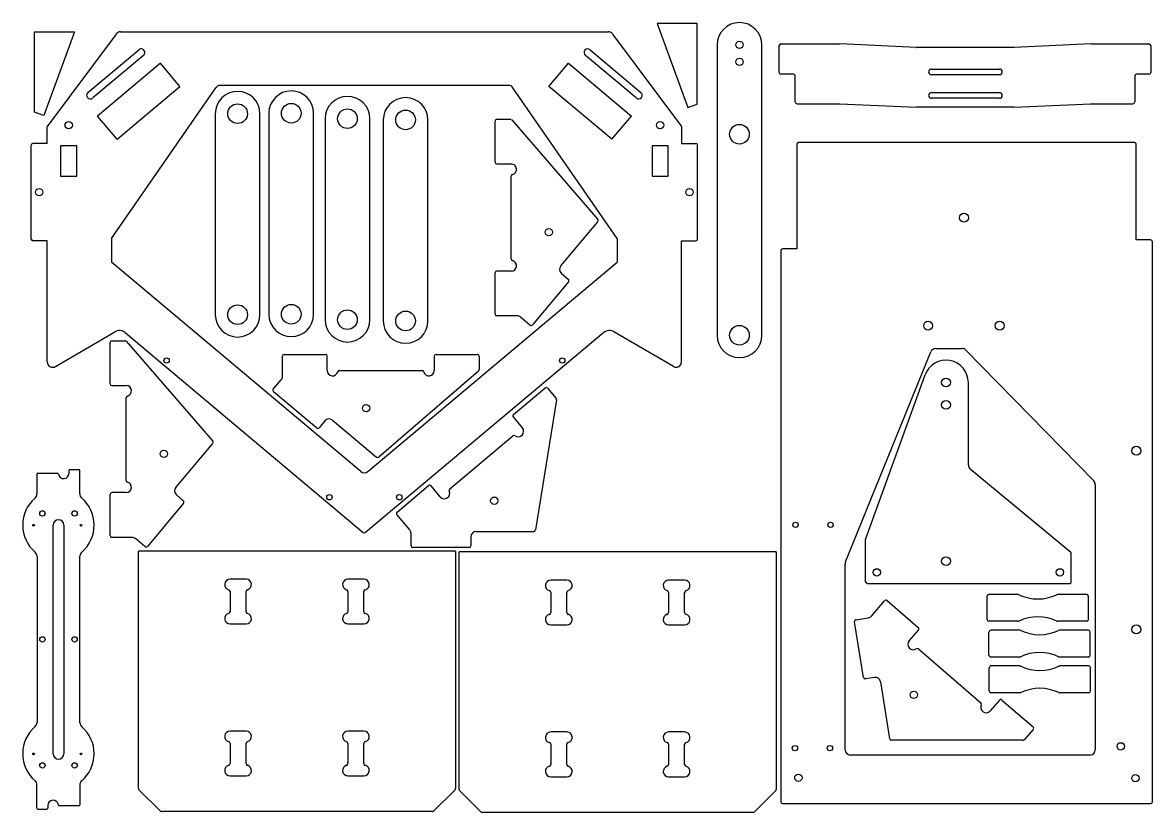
# Model space of a CAD drawing. Header units: millimetres. Extents: x 682 to 3260, y -1178 to 616.
# Drawn here: x 1996 to 3260, y -1178 to -294 of the extents above; entities that cross this region are included whole.
import ezdxf

# ---------------------------------------------------------------- set-up
doc = ezdxf.new("R2010")
doc.units = ezdxf.units.MM

# ---------------------------------------------------------------- blocks, each defined once
blk = doc.blocks.new('wagenwinkel_links_202__5', base_point=(2414.2, -881.8))
at = {"color": 250, "linetype": 'Continuous'}
for p, q in [((2545.1, -732.8), (2580.4, -703.2)), ((2583.2, -703.4), (2592.9, -714.9)), ((2593.4, -716.5), (2569.9, -862.1)), ((2544.9, -735.6), (2555.1, -747.9)), ((2473.8, -816.1), (2544.6, -756.7)), ((2414.9, -842.1), (2450.2, -812.4)), ((2463.3, -824.9), (2453, -812.7)), ((2429.1, -862.1), (2414.6, -844.9)), ((2430.5, -879.8), (2430.5, -866)), ((2497.5, -869.8), (2497.5, -879.8)), ((2503.5, -863.8), (2567.9, -863.8)), ((2495.5, -881.8), (2432.5, -881.8))]:
    blk.add_line(p, q, dxfattribs=at)
blk.add_circle((2523.7, -829.3), 4.1, dxfattribs=at)
for centre, radius, start, end in [((2581.7, -704.7), 2, 40, 130), ((2591.4, -716.2), 2, 350.8569, 40), ((2546.4, -734.3), 2, 130, 220), ((2545.9, -758.2), 2, 54.4775, 130), ((2550.6, -751.7), 6, 234.4775, 40), ((2451.5, -814), 2, 40, 130), ((2467.9, -821.1), 6, 220, 25.5225), ((2475.1, -817.6), 2, 130, 205.5225), ((2416.2, -843.6), 2, 130, 220), ((2424.5, -866), 6, 0, 40), ((2503.5, -869.8), 6, 90, 180), ((2567.9, -861.8), 2, 270, 350.8569), ((2432.5, -879.8), 2, 180, 270), ((2495.5, -879.8), 2, 270, 0)]:
    blk.add_arc(centre, radius, start, end, dxfattribs=at)
blk = doc.blocks.new('Wagenwinkel_links_vorne__6', base_point=(2414.2, -881.8))
blk.add_blockref('wagenwinkel_links_202__5', (2414.2, -881.8))
blk = doc.blocks.new('Wagen_1__7', base_point=(2414.2, -881.8))
blk.add_blockref('Wagenwinkel_links_vorne__6', (2414.2, -881.8))
blk = doc.blocks.new('Archivar_1_1__8', base_point=(2414.2, -881.8))
blk.add_blockref('Wagen_1__7', (2414.2, -881.8))
blk = doc.blocks.new('Vordans83', base_point=(2385, -322))
blk.add_blockref('Archivar_1_1__8', (2414.2, -881.8))
blk = doc.blocks.new('füße__9', base_point=(2706.2, -389.3))
at = {"color": 250, "linetype": 'Continuous'}
for p, q in [((2750.8, -295.3), (2706.2, -295.3)), ((2706.2, -295.3), (2740.4, -389.3)), ((2750.8, -385.5), (2750.8, -295.3)), ((2740.4, -389.3), (2750.8, -385.5))]:
    blk.add_line(p, q, dxfattribs=at)
blk = doc.blocks.new('Befestigung__10', base_point=(2706.2, -389.3))
blk.add_blockref('füße__9', (2706.2, -389.3))
blk = doc.blocks.new('Bildschirm_1_1__mitte___11', base_point=(2706.2, -389.3))
blk.add_blockref('Befestigung__10', (2706.2, -389.3))
blk = doc.blocks.new('Basis_2__12', base_point=(2706.2, -389.3))
blk.add_blockref('Bildschirm_1_1__mitte___11', (2706.2, -389.3))
blk = doc.blocks.new('Archivar_1_1__13', base_point=(2706.2, -389.3))
blk.add_blockref('Basis_2__12', (2706.2, -389.3))
blk = doc.blocks.new('Vordans81', base_point=(2109, -135))
blk.add_blockref('Archivar_1_1__13', (2706.2, -389.3))
blk = doc.blocks.new('hebel_lang_105__19', base_point=(2773.2, -669.1))
at = {"color": 250, "linetype": 'Continuous'}
for p, q in [((2773.2, -319.1), (2773.2, -644.1)), ((2823.2, -644.1), (2823.2, -319.1))]:
    blk.add_line(p, q, dxfattribs=at)
for centre, radius in [((2798.2, -319.1), 4.1), ((2798.2, -338.1), 4.1), ((2798.2, -419.1), 11), ((2798.2, -644.1), 11)]:
    blk.add_circle(centre, radius, dxfattribs=at)
for centre, start, end in [((2798.2, -319.1), 0, 180), ((2798.2, -644.1), 180, 0)]:
    blk.add_arc(centre, 25, start, end, dxfattribs=at)
blk = doc.blocks.new('Hebel_links_lang__20', base_point=(2773.2, -669.1))
blk.add_blockref('hebel_lang_105__19', (2773.2, -669.1))
blk = doc.blocks.new('Basis_2__21', base_point=(2773.2, -669.1))
blk.add_blockref('Hebel_links_lang__20', (2773.2, -669.1))
blk = doc.blocks.new('Archivar_1_1__22', base_point=(2773.2, -669.1))
blk.add_blockref('Basis_2__21', (2773.2, -669.1))
blk = doc.blocks.new('Vordans79', base_point=(2513, -418))
blk.add_blockref('Archivar_1_1__22', (2773.2, -669.1))
blk = doc.blocks.new('füße_1__27', base_point=(2009.2, -398.3))
at = {"color": 250, "linetype": 'Continuous'}
for p, q in [((2009.2, -304.3), (2053.8, -304.3)), ((2009.2, -394.5), (2009.2, -304.3)), ((2053.8, -304.3), (2019.6, -398.3)), ((2019.6, -398.3), (2009.2, -394.5))]:
    blk.add_line(p, q, dxfattribs=at)
blk = doc.blocks.new('Befestigung__28', base_point=(2009.2, -398.3))
blk.add_blockref('füße_1__27', (2009.2, -398.3))
blk = doc.blocks.new('Bildschirm_1_1__mitte___29', base_point=(2009.2, -398.3))
blk.add_blockref('Befestigung__28', (2009.2, -398.3))
blk = doc.blocks.new('Basis_2__30', base_point=(2009.2, -398.3))
blk.add_blockref('Bildschirm_1_1__mitte___29', (2009.2, -398.3))
blk = doc.blocks.new('Archivar_1_1__31', base_point=(2009.2, -398.3))
blk.add_blockref('Basis_2__30', (2009.2, -398.3))
blk = doc.blocks.new('Vordans76', base_point=(2651, -144))
blk.add_blockref('Archivar_1_1__31', (2009.2, -398.3))
blk = doc.blocks.new('wagenwinkel_links_202__37', base_point=(2275.8, -781.1))
at = {"color": 250, "linetype": 'Continuous'}
for p, q in [((2286.6, -690.1), (2286.6, -667.6)), ((2288.6, -665.6), (2334.7, -665.6)), ((2336.7, -683.6), (2336.7, -667.6)), ((2456.6, -667.6), (2456.6, -683.6)), ((2458.6, -665.6), (2504.7, -665.6)), ((2506.7, -667.6), (2506.7, -682.6)), ((2276.3, -704.6), (2285.2, -694)), ((2350.4, -683.6), (2442.9, -683.6)), ((2506, -684.2), (2394.5, -780.6)), ((2324.8, -747.9), (2276.6, -707.4)), ((2334.1, -740), (2327.6, -747.6)), ((2342.5, -739.2), (2391.9, -780.6))]:
    blk.add_line(p, q, dxfattribs=at)
blk.add_circle((2380.2, -725.8), 4.1, dxfattribs=at)
for centre, radius, start, end in [((2288.6, -667.6), 2, 90, 180), ((2334.7, -667.6), 2, 0, 90), ((2458.6, -667.6), 2, 90, 180), ((2504.7, -667.6), 2, 0, 90), ((2504.7, -682.6), 2, 310.8569, 0), ((2280.6, -690.1), 6, 320, 0), ((2342.7, -683.6), 6, 180, 345.5225), ((2350.4, -685.6), 2, 90, 165.5225), ((2442.9, -685.6), 2, 14.4775, 90), ((2450.6, -683.6), 6, 194.4775, 0), ((2277.8, -705.8), 2, 140, 230), ((2338.7, -743.8), 6, 50, 140), ((2326.1, -746.3), 2, 230, 320), ((2393.2, -779.1), 2, 230, 310.8569)]:
    blk.add_arc(centre, radius, start, end, dxfattribs=at)
blk = doc.blocks.new('Wagenwinkel_links_vorne__38', base_point=(2275.8, -781.1))
blk.add_blockref('wagenwinkel_links_202__37', (2275.8, -781.1))
blk = doc.blocks.new('Wagen_1__39', base_point=(2275.8, -781.1))
blk.add_blockref('Wagenwinkel_links_vorne__38', (2275.8, -781.1))
blk = doc.blocks.new('Archivar_1_1__40', base_point=(2275.8, -781.1))
blk.add_blockref('Wagen_1__39', (2275.8, -781.1))
blk = doc.blocks.new('Vordans75', base_point=(2600, -248))
blk.add_blockref('Archivar_1_1__40', (2275.8, -781.1))
blk = doc.blocks.new('kamerabefestigung_1__45', base_point=(2842.6, -388.9))
at = {"color": 250, "linetype": 'Continuous'}
for p, q in [((2842.6, -349.9), (2842.6, -319.9)), ((2844.6, -317.9), (2910.4, -317.9)), ((2910.7, -317.9), (2910.4, -317.9)), ((2996.4, -321.9), (2910.7, -317.9)), ((2996.4, -321.9), (2996.7, -321.9)), ((3105.4, -321.9), (2996.7, -321.9)), ((3105.7, -321.9), (3105.4, -321.9)), ((3191.4, -317.9), (3105.7, -321.9)), ((3191.7, -317.9), (3191.4, -317.9)), ((3191.7, -317.9), (3256.6, -317.9)), ((3258.6, -319.9), (3258.6, -349.9)), ((2858.6, -351.9), (2844.6, -351.9)), ((2860.6, -382.9), (2860.6, -353.9)), ((3013, -346.1), (3089.2, -346.1)), ((3089.2, -352.5), (3013, -352.5)), ((3240.6, -353.9), (3240.6, -382.9)), ((3256.6, -351.9), (3242.6, -351.9)), ((3013, -372.5), (3089.2, -372.5)), ((3089.2, -378.9), (3013, -378.9)), ((2862.6, -384.9), (2910.4, -384.9)), ((2910.7, -384.9), (2910.4, -384.9)), ((2910.7, -384.9), (2996.4, -388.9)), ((2996.7, -388.9), (2996.4, -388.9)), ((3105.4, -388.9), (2996.7, -388.9)), ((3105.4, -388.9), (3105.7, -388.9)), ((3105.7, -388.9), (3191.4, -384.9)), ((3191.7, -384.9), (3191.4, -384.9)), ((3191.7, -384.9), (3238.6, -384.9))]:
    blk.add_line(p, q, dxfattribs=at)
for centre, radius, start, end in [((2844.6, -319.9), 2, 90, 180), ((3256.6, -319.9), 2, 0, 90), ((2844.6, -349.9), 2, 180, 270), ((2858.6, -353.9), 2, 0, 90), ((3013, -349.3), 3.2, 90, 270), ((3089.2, -349.3), 3.2, 270, 90), ((3242.6, -353.9), 2, 90, 180), ((3256.6, -349.9), 2, 270, 0), ((3013, -375.7), 3.2, 90, 270), ((3089.2, -375.7), 3.2, 270, 90), ((2862.6, -382.9), 2, 180, 270), ((3238.6, -382.9), 2, 270, 0)]:
    blk.add_arc(centre, radius, start, end, dxfattribs=at)
blk = doc.blocks.new('Kamerabefestigung_rechts__46', base_point=(2842.6, -388.9))
blk.add_blockref('kamerabefestigung_1__45', (2842.6, -388.9))
blk = doc.blocks.new('Bildmodul_1__47', base_point=(2842.6, -388.9))
blk.add_blockref('Kamerabefestigung_rechts__46', (2842.6, -388.9))
blk = doc.blocks.new('Archivar_1_1__48', base_point=(2842.6, -388.9))
blk.add_blockref('Bildmodul_1__47', (2842.6, -388.9))
blk = doc.blocks.new('Vordans73', base_point=(3007, -60))
blk.add_blockref('Archivar_1_1__48', (2842.6, -388.9))
blk = doc.blocks.new('spannstück_wagen__49', base_point=(3077.4, -1004.3))
at = {"color": 250, "linetype": 'Continuous'}
for p, q in [((3077.4, -1002.3), (3077.4, -976.3)), ((3111.7, -974.3), (3079.4, -974.3)), ((3188.9, -974.3), (3156.6, -974.3)), ((3190.9, -1002.3), (3190.9, -976.3)), ((3111.7, -1004.3), (3079.4, -1004.3)), ((3188.9, -1004.3), (3156.6, -1004.3))]:
    blk.add_line(p, q, dxfattribs=at)
for centre, radius, start, end in [((3079.4, -976.3), 2, 90, 180), ((3111.7, -977.3), 3, 64.9124, 90), ((3134.2, -929.3), 50, 244.9124, 295.0876), ((3156.6, -977.3), 3, 90, 115.0876), ((3188.9, -976.3), 2, 0, 90), ((3079.4, -1002.3), 2, 180, 270), ((3111.7, -1001.3), 3, 270, 295.0876), ((3134.2, -1049.3), 50, 64.9124, 115.0876), ((3156.6, -1001.3), 3, 244.9124, 270), ((3188.9, -1002.3), 2, 270, 0)]:
    blk.add_arc(centre, radius, start, end, dxfattribs=at)
blk = doc.blocks.new('Spannstück_links__50', base_point=(3077.4, -1004.3))
blk.add_blockref('spannstück_wagen__49', (3077.4, -1004.3))
blk = doc.blocks.new('Wagen_1__51', base_point=(3077.4, -1004.3))
blk.add_blockref('Spannstück_links__50', (3077.4, -1004.3))
blk = doc.blocks.new('Archivar_1_1__52', base_point=(3077.4, -1004.3))
blk.add_blockref('Wagen_1__51', (3077.4, -1004.3))
blk = doc.blocks.new('Vordans71', base_point=(3156, -482))
blk.add_blockref('Archivar_1_1__52', (3077.4, -1004.3))
blk = doc.blocks.new('spannstück_wagen__53', base_point=(3075.4, -964.3))
at = {"color": 250, "linetype": 'Continuous'}
for p, q in [((3109.7, -934.3), (3077.4, -934.3)), ((3186.9, -934.3), (3154.6, -934.3)), ((3075.4, -962.3), (3075.4, -936.3)), ((3188.9, -962.3), (3188.9, -936.3)), ((3109.7, -964.3), (3077.4, -964.3)), ((3186.9, -964.3), (3154.6, -964.3))]:
    blk.add_line(p, q, dxfattribs=at)
for centre, radius, start, end in [((3077.4, -936.3), 2, 90, 180), ((3109.7, -937.3), 3, 64.9124, 90), ((3132.2, -889.3), 50, 244.9124, 295.0876), ((3154.6, -937.3), 3, 90, 115.0876), ((3186.9, -936.3), 2, 0, 90), ((3132.2, -1009.3), 50, 64.9124, 115.0876), ((3077.4, -962.3), 2, 180, 270), ((3109.7, -961.3), 3, 270, 295.0876), ((3154.6, -961.3), 3, 244.9124, 270), ((3186.9, -962.3), 2, 270, 0)]:
    blk.add_arc(centre, radius, start, end, dxfattribs=at)
blk = doc.blocks.new('Spannstück_links__54', base_point=(3075.4, -964.3))
blk.add_blockref('spannstück_wagen__53', (3075.4, -964.3))
blk = doc.blocks.new('Wagen_1__55', base_point=(3075.4, -964.3))
blk.add_blockref('Spannstück_links__54', (3075.4, -964.3))
blk = doc.blocks.new('Archivar_1_1__56', base_point=(3075.4, -964.3))
blk.add_blockref('Wagen_1__55', (3075.4, -964.3))
blk = doc.blocks.new('Vordans70', base_point=(3154, -442))
blk.add_blockref('Archivar_1_1__56', (3075.4, -964.3))
blk = doc.blocks.new('spannstück_wagen__57', base_point=(3077.7, -1044.3))
at = {"color": 250, "linetype": 'Continuous'}
for p, q in [((3077.7, -1042.3), (3077.7, -1016.3)), ((3112, -1014.3), (3079.7, -1014.3)), ((3189.2, -1014.3), (3156.9, -1014.3)), ((3191.2, -1042.3), (3191.2, -1016.3)), ((3112, -1044.3), (3079.7, -1044.3)), ((3189.2, -1044.3), (3156.9, -1044.3))]:
    blk.add_line(p, q, dxfattribs=at)
for centre, radius, start, end in [((3079.7, -1016.3), 2, 90, 180), ((3112, -1017.3), 3, 64.9124, 90), ((3134.5, -969.3), 50, 244.9124, 295.0876), ((3156.9, -1017.3), 3, 90, 115.0876), ((3189.2, -1016.3), 2, 0, 90), ((3079.7, -1042.3), 2, 180, 270), ((3112, -1041.3), 3, 270, 295.0876), ((3134.5, -1089.3), 50, 64.9124, 115.0876), ((3156.9, -1041.3), 3, 244.9124, 270), ((3189.2, -1042.3), 2, 270, 0)]:
    blk.add_arc(centre, radius, start, end, dxfattribs=at)
blk = doc.blocks.new('Spannstück_links__58', base_point=(3077.7, -1044.3))
blk.add_blockref('spannstück_wagen__57', (3077.7, -1044.3))
blk = doc.blocks.new('Wagen_1__59', base_point=(3077.7, -1044.3))
blk.add_blockref('Spannstück_links__58', (3077.7, -1044.3))
blk = doc.blocks.new('Archivar_1_1__60', base_point=(3077.7, -1044.3))
blk.add_blockref('Wagen_1__59', (3077.7, -1044.3))
blk = doc.blocks.new('Vordans69', base_point=(3156.3, -522))
blk.add_blockref('Archivar_1_1__60', (3077.7, -1044.3))
blk = doc.blocks.new('wagenwinkel_links_202__65', base_point=(2927, -1097.4))
at = {"color": 250, "linetype": 'Continuous'}
for p, q in [((2945.9, -958.4), (2960.6, -941.3)), ((2963.5, -941.1), (2998.3, -971.3)), ((2928.7, -962.6), (2942.3, -960.4)), ((2937, -1027.1), (2927, -964.9)), ((2988.1, -986.2), (2998.5, -974.1)), ((2998.5, -995.2), (3068.4, -1055.7)), ((2949.2, -1027.1), (2939.3, -1028.7)), ((2956.1, -1032.1), (2966.3, -1095.7)), ((3089.2, -1052.6), (3078.8, -1064.7)), ((3092, -1052.4), (3126.9, -1082.5)), ((3127.1, -1085.3), (3117.3, -1096.7)), ((3115.8, -1097.4), (2968.3, -1097.4))]:
    blk.add_line(p, q, dxfattribs=at)
blk.add_circle((2993.4, -1046.6), 4.1, dxfattribs=at)
for centre, radius, start, end in [((2962.2, -942.7), 2, 49.1431, 139.1431), ((2941.4, -954.5), 6, 279.1431, 319.1431), ((2929, -964.5), 2, 99.1431, 189.1431), ((2997, -972.8), 2, 319.1431, 49.1431), ((2992.6, -990.1), 6, 139.1431, 304.6656), ((2997.2, -996.7), 2, 49.1431, 124.6656), ((2939, -1026.7), 2, 189.1431, 279.1431), ((2950.2, -1033.1), 6, 9.1431, 99.1431), ((3074.2, -1060.7), 6, 153.6207, 319.1431), ((3067, -1057.2), 2, 333.6207, 49.1431), ((3090.7, -1053.9), 2, 49.1431, 139.1431), ((3125.6, -1084), 2, 319.1431, 49.1431), ((2968.3, -1095.4), 2, 189.1431, 270), ((3115.8, -1095.4), 2, 270, 319.1431)]:
    blk.add_arc(centre, radius, start, end, dxfattribs=at)
blk = doc.blocks.new('Wagenwinkel_links_vorne__66', base_point=(2927, -1097.4))
blk.add_blockref('wagenwinkel_links_202__65', (2927, -1097.4))
blk = doc.blocks.new('Wagen_1__67', base_point=(2927, -1097.4))
blk.add_blockref('Wagenwinkel_links_vorne__66', (2927, -1097.4))
blk = doc.blocks.new('Archivar_1_1__68', base_point=(2927, -1097.4))
blk.add_blockref('Wagen_1__67', (2927, -1097.4))
blk = doc.blocks.new('Vordans67', base_point=(3472.2, -829))
blk.add_blockref('Archivar_1_1__68', (2927, -1097.4))
blk = doc.blocks.new('wagenwinkel_links_202__73', base_point=(2524.6, -633.2))
at = {"color": 250, "linetype": 'Continuous'}
for p, q in [((2524.6, -450.4), (2524.6, -404.3)), ((2526.6, -402.3), (2541.6, -402.3)), ((2543.2, -403), (2639.6, -514.5)), ((2526.6, -452.4), (2542.6, -452.4)), ((2542.6, -558.6), (2542.6, -466.1)), ((2598.2, -566.5), (2639.6, -517.1)), ((2524.6, -620.4), (2524.6, -574.3)), ((2542.6, -572.3), (2526.6, -572.3)), ((2599, -574.9), (2606.6, -581.4)), ((2606.9, -584.2), (2566.4, -632.4)), ((2549.1, -622.4), (2526.6, -622.4)), ((2563.6, -632.7), (2553, -623.8))]:
    blk.add_line(p, q, dxfattribs=at)
blk.add_circle((2584.8, -528.8), 4.1, dxfattribs=at)
for centre, radius, start, end in [((2526.6, -404.3), 2, 90, 180), ((2541.6, -404.3), 2, 40.8569, 90), ((2526.6, -450.4), 2, 180, 270), ((2542.6, -458.4), 6, 284.4775, 90), ((2544.6, -466.1), 2, 104.4775, 180), ((2638.1, -515.8), 2, 320, 40.8569), ((2544.6, -558.6), 2, 180, 255.5225), ((2542.6, -566.3), 6, 270, 75.5225), ((2602.8, -570.3), 6, 140, 230), ((2526.6, -574.3), 2, 90, 180), ((2605.3, -582.9), 2, 320, 50), ((2526.6, -620.4), 2, 180, 270), ((2549.1, -628.4), 6, 50, 90), ((2564.8, -631.2), 2, 230, 320)]:
    blk.add_arc(centre, radius, start, end, dxfattribs=at)
blk = doc.blocks.new('Wagenwinkel_links_vorne__74', base_point=(2524.6, -633.2))
blk.add_blockref('wagenwinkel_links_202__73', (2524.6, -633.2))
blk = doc.blocks.new('Wagen_1__75', base_point=(2524.6, -633.2))
blk.add_blockref('Wagenwinkel_links_vorne__74', (2524.6, -633.2))
blk = doc.blocks.new('Archivar_1_1__76', base_point=(2524.6, -633.2))
blk.add_blockref('Wagen_1__75', (2524.6, -633.2))
blk = doc.blocks.new('Vordans65', base_point=(2107, -309))
blk.add_blockref('Archivar_1_1__76', (2524.6, -633.2))
blk = doc.blocks.new('wagenwinkel_links_202__77', base_point=(2093.6, -881.2))
at = {"color": 250, "linetype": 'Continuous'}
for p, q in [((2093.6, -698.4), (2093.6, -652.3)), ((2095.6, -650.3), (2110.6, -650.3)), ((2112.2, -651), (2208.6, -762.5)), ((2095.6, -700.4), (2111.6, -700.4)), ((2111.6, -806.6), (2111.6, -714.1)), ((2167.2, -814.5), (2208.6, -765.1)), ((2111.6, -820.3), (2095.6, -820.3)), ((2093.6, -868.4), (2093.6, -822.3)), ((2175.9, -832.2), (2135.4, -880.4)), ((2168, -822.9), (2175.6, -829.4)), ((2118.1, -870.4), (2095.6, -870.4)), ((2132.6, -880.7), (2122, -871.8))]:
    blk.add_line(p, q, dxfattribs=at)
blk.add_circle((2153.8, -776.8), 4.1, dxfattribs=at)
for centre, radius, start, end in [((2095.6, -652.3), 2, 90, 180), ((2110.6, -652.3), 2, 40.8569, 90), ((2095.6, -698.4), 2, 180, 270), ((2111.6, -706.4), 6, 284.4775, 90), ((2113.6, -714.1), 2, 104.4775, 180), ((2207.1, -763.8), 2, 320, 40.8569), ((2113.6, -806.6), 2, 180, 255.5225), ((2111.6, -814.3), 6, 270, 75.5225), ((2095.6, -822.3), 2, 90, 180), ((2171.8, -818.3), 6, 140, 230), ((2174.3, -830.9), 2, 320, 50), ((2095.6, -868.4), 2, 180, 270), ((2118.1, -876.4), 6, 50, 90), ((2133.8, -879.2), 2, 230, 320)]:
    blk.add_arc(centre, radius, start, end, dxfattribs=at)
blk = doc.blocks.new('Wagenwinkel_links_vorne__78', base_point=(2093.6, -881.2))
blk.add_blockref('wagenwinkel_links_202__77', (2093.6, -881.2))
blk = doc.blocks.new('Wagen_1__79', base_point=(2093.6, -881.2))
blk.add_blockref('Wagenwinkel_links_vorne__78', (2093.6, -881.2))
blk = doc.blocks.new('Archivar_1_1__80', base_point=(2093.6, -881.2))
blk.add_blockref('Wagen_1__79', (2093.6, -881.2))
blk = doc.blocks.new('Vordans66', base_point=(1676, -557))
blk.add_blockref('Archivar_1_1__80', (2093.6, -881.2))
blk = doc.blocks.new('dose_409__105', base_point=(1995.8, -1174.6))
at = {"color": 250, "linetype": 'Continuous'}
for p, q in [((2047.7, -798.6), (2047.7, -795.6)), ((2058.7, -794.6), (2048.7, -794.6)), ((2059.7, -821.6), (2059.7, -795.6)), ((2011.7, -799.6), (2011.7, -821.8)), ((2012.7, -798.6), (2034.7, -798.6)), ((2029.9, -1112.6), (2029.9, -856.6)), ((2041.9, -856.6), (2041.9, -1112.6)), ((2011.9, -891.6), (2011.9, -1077.5)), ((2059.9, -1077.9), (2059.9, -891.3)), ((2011.8, -1173.6), (2011.8, -1147.4)), ((2059.8, -1147.4), (2059.8, -1169.6)), ((2012.8, -1174.6), (2022.8, -1174.6)), ((2023.8, -1170.6), (2023.8, -1173.6)), ((2036.7, -1170.6), (2058.8, -1170.6))]:
    blk.add_line(p, q, dxfattribs=at)
for centre, radius in [((2017.9, -843.6), 3), ((2053.9, -843.6), 3), ((2007.9, -856.8), 1), ((2061.1, -856.8), 1), ((2017.9, -984.6), 3), ((2053.9, -984.6), 3), ((2007.9, -1112.8), 1), ((2061.1, -1112.8), 1), ((2017.9, -1125.6), 3), ((2053.9, -1125.6), 3)]:
    blk.add_circle(centre, radius, dxfattribs=at)
for centre, radius, start, end in [((2048.7, -795.6), 1, 90, 180), ((2058.7, -795.6), 1, 0, 90), ((2012.7, -799.6), 1, 90, 180), ((2034.7, -799.6), 1, 8.2132, 90), ((2041.7, -798.6), 6, 188.2132, 360), ((2005.7, -821.8), 6, 310.8629, 0), ((2065.7, -821.6), 6, 180, 229.4511), ((2035.8, -856.6), 40, 130.8629, 229.6075), ((2035.8, -856.6), 40, 311.0204, 49.4511), ((2035.9, -856.6), 6, 0, 180), ((2005.9, -891.6), 6, 0, 49.6075), ((2065.9, -891.3), 6, 131.0204, 180), ((2035.8, -1112.6), 40, 130.3925, 229.2943), ((2005.9, -1077.5), 6, 310.3925, 0), ((2065.9, -1077.9), 6, 180, 228.9796), ((2035.8, -1112.6), 40, 310.7057, 48.9796), ((2035.9, -1112.6), 6, 180, 0), ((2005.8, -1147.4), 6, 0, 49.2943), ((2065.8, -1147.4), 6, 130.7057, 180), ((2012.8, -1173.6), 1, 180, 270), ((2022.8, -1173.6), 1, 270, 0), ((2029.8, -1170.6), 6, 8.2132, 180), ((2036.7, -1169.6), 1, 188.2132, 270), ((2058.8, -1169.6), 1, 270, 0)]:
    blk.add_arc(centre, radius, start, end, dxfattribs=at)
blk = doc.blocks.new('lampenbefestigung__106', base_point=(1995.8, -1174.6))
blk.add_blockref('dose_409__105', (1995.8, -1174.6))
blk = doc.blocks.new('Beleuchtung__107', base_point=(1995.8, -1174.6))
blk.add_blockref('lampenbefestigung__106', (1995.8, -1174.6))
blk = doc.blocks.new('Lichtmodul__108', base_point=(1995.8, -1174.6))
blk.add_blockref('Beleuchtung__107', (1995.8, -1174.6))
blk = doc.blocks.new('Archivar_1_1__109', base_point=(1995.8, -1174.6))
blk.add_blockref('Lichtmodul__108', (1995.8, -1174.6))
blk = doc.blocks.new('Vordans48', base_point=(2035, -941))
blk.add_blockref('Archivar_1_1__109', (1995.8, -1174.6))
blk = doc.blocks.new('wagenflügel_1__115', base_point=(2125.3, -1177.2))
at = {"color": 250, "linetype": 'Continuous'}
for p, q in [((2125.3, -1151.4), (2125.3, -885.7)), ((2480.3, -885.7), (2125.3, -885.7)), ((2480.3, -885.7), (2480.3, -1151.4)), ((2245.9, -917.2), (2227.9, -917.2)), ((2377.8, -917.2), (2359.9, -917.2)), ((2227.9, -931), (2227.9, -953.6)), ((2245.9, -953.6), (2245.9, -931)), ((2359.9, -931), (2359.9, -953.6)), ((2377.8, -953.6), (2377.8, -931)), ((2227.9, -967.3), (2245.9, -967.3)), ((2359.9, -967.3), (2377.8, -967.3)), ((2245.9, -1087.2), (2227.9, -1087.2)), ((2377.8, -1087.2), (2359.9, -1087.2)), ((2227.9, -1101), (2227.9, -1123.6)), ((2245.9, -1123.6), (2245.9, -1101)), ((2359.9, -1101), (2359.9, -1123.6)), ((2377.8, -1123.6), (2377.8, -1101)), ((2227.9, -1137.3), (2245.9, -1137.3)), ((2359.9, -1137.3), (2377.8, -1137.3)), ((2125.9, -1152.8), (2149.8, -1176.6)), ((2455.9, -1176.6), (2479.8, -1152.8)), ((2454.5, -1177.2), (2151.2, -1177.2))]:
    blk.add_line(p, q, dxfattribs=at)
for centre, radius, start, end in [((2227.9, -923.2), 6, 90, 255.5225), ((2245.9, -923.2), 6, 284.4775, 90), ((2359.9, -923.2), 6, 90, 255.5225), ((2377.8, -923.2), 6, 284.4775, 90), ((2225.9, -931), 2, 0, 75.5225), ((2247.9, -931), 2, 104.4775, 180), ((2357.9, -931), 2, 0, 75.5225), ((2379.8, -931), 2, 104.4775, 180), ((2227.9, -961.3), 6, 104.4775, 270), ((2225.9, -953.6), 2, 284.4775, 0), ((2247.9, -953.6), 2, 180, 255.5225), ((2245.9, -961.3), 6, 270, 75.5225), ((2359.9, -961.3), 6, 104.4775, 270), ((2357.9, -953.6), 2, 284.4775, 0), ((2379.8, -953.6), 2, 180, 255.5225), ((2377.8, -961.3), 6, 270, 75.5225), ((2227.9, -1093.2), 6, 90, 255.5225), ((2245.9, -1093.2), 6, 284.4775, 90), ((2359.9, -1093.2), 6, 90, 255.5225), ((2377.8, -1093.2), 6, 284.4775, 90), ((2225.9, -1101), 2, 0, 75.5225), ((2247.9, -1101), 2, 104.4775, 180), ((2357.9, -1101), 2, 0, 75.5225), ((2379.8, -1101), 2, 104.4775, 180), ((2227.9, -1131.3), 6, 104.4775, 270), ((2225.9, -1123.6), 2, 284.4775, 0), ((2247.9, -1123.6), 2, 180, 255.5225), ((2245.9, -1131.3), 6, 270, 75.5225), ((2359.9, -1131.3), 6, 104.4775, 270), ((2357.9, -1123.6), 2, 284.4775, 0), ((2379.8, -1123.6), 2, 180, 255.5225), ((2377.8, -1131.3), 6, 270, 75.5225), ((2127.3, -1151.4), 2, 180, 225), ((2478.3, -1151.4), 2, 315, 0), ((2151.2, -1175.2), 2, 225, 270), ((2454.5, -1175.2), 2, 270, 315)]:
    blk.add_arc(centre, radius, start, end, dxfattribs=at)
blk = doc.blocks.new('Wagenflügel_rechts__116', base_point=(2125.3, -1177.2))
blk.add_blockref('wagenflügel_1__115', (2125.3, -1177.2))
blk = doc.blocks.new('Wagen_1__117', base_point=(2125.3, -1177.2))
blk.add_blockref('Wagenflügel_rechts__116', (2125.3, -1177.2))
blk = doc.blocks.new('Archivar_1_1__118', base_point=(2125.3, -1177.2))
blk.add_blockref('Wagen_1__117', (2125.3, -1177.2))
blk = doc.blocks.new('Vordans56', base_point=(2281, -1231))
blk.add_blockref('Archivar_1_1__118', (2125.3, -1177.2))
blk = doc.blocks.new('wagenflügel_1__119', base_point=(2484.3, -1178.2))
at = {"color": 250, "linetype": 'Continuous'}
for p, q in [((2484.3, -1152.4), (2484.3, -886.7)), ((2839.3, -886.7), (2484.3, -886.7)), ((2839.3, -886.7), (2839.3, -1152.4)), ((2604.9, -918.2), (2586.9, -918.2)), ((2736.8, -918.2), (2718.9, -918.2)), ((2586.9, -932), (2586.9, -954.6)), ((2604.9, -954.6), (2604.9, -932)), ((2718.9, -932), (2718.9, -954.6)), ((2736.8, -954.6), (2736.8, -932)), ((2586.9, -968.3), (2604.9, -968.3)), ((2718.9, -968.3), (2736.8, -968.3)), ((2604.9, -1088.2), (2586.9, -1088.2)), ((2736.8, -1088.2), (2718.9, -1088.2)), ((2586.9, -1102), (2586.9, -1124.6)), ((2604.9, -1124.6), (2604.9, -1102)), ((2718.9, -1102), (2718.9, -1124.6)), ((2736.8, -1124.6), (2736.8, -1102)), ((2586.9, -1138.3), (2604.9, -1138.3)), ((2718.9, -1138.3), (2736.8, -1138.3)), ((2484.9, -1153.8), (2508.8, -1177.6)), ((2814.9, -1177.6), (2838.8, -1153.8)), ((2813.5, -1178.2), (2510.2, -1178.2))]:
    blk.add_line(p, q, dxfattribs=at)
for centre, radius, start, end in [((2586.9, -924.2), 6, 90, 255.5225), ((2604.9, -924.2), 6, 284.4775, 90), ((2718.9, -924.2), 6, 90, 255.5225), ((2736.8, -924.2), 6, 284.4775, 90), ((2584.9, -932), 2, 0, 75.5225), ((2606.9, -932), 2, 104.4775, 180), ((2716.9, -932), 2, 0, 75.5225), ((2738.8, -932), 2, 104.4775, 180), ((2586.9, -962.3), 6, 104.4775, 270), ((2584.9, -954.6), 2, 284.4775, 0), ((2606.9, -954.6), 2, 180, 255.5225), ((2604.9, -962.3), 6, 270, 75.5225), ((2718.9, -962.3), 6, 104.4775, 270), ((2716.9, -954.6), 2, 284.4775, 0), ((2738.8, -954.6), 2, 180, 255.5225), ((2736.8, -962.3), 6, 270, 75.5225), ((2586.9, -1094.2), 6, 90, 255.5225), ((2584.9, -1102), 2, 0, 75.5225), ((2604.9, -1094.2), 6, 284.4775, 90), ((2606.9, -1102), 2, 104.4775, 180), ((2718.9, -1094.2), 6, 90, 255.5225), ((2716.9, -1102), 2, 0, 75.5225), ((2736.8, -1094.2), 6, 284.4775, 90), ((2738.8, -1102), 2, 104.4775, 180), ((2584.9, -1124.6), 2, 284.4775, 0), ((2606.9, -1124.6), 2, 180, 255.5225), ((2716.9, -1124.6), 2, 284.4775, 0), ((2738.8, -1124.6), 2, 180, 255.5225), ((2586.9, -1132.3), 6, 104.4775, 270), ((2604.9, -1132.3), 6, 270, 75.5225), ((2718.9, -1132.3), 6, 104.4775, 270), ((2736.8, -1132.3), 6, 270, 75.5225), ((2486.3, -1152.4), 2, 180, 225), ((2837.3, -1152.4), 2, 315, 0), ((2510.2, -1176.2), 2, 225, 270), ((2813.5, -1176.2), 2, 270, 315)]:
    blk.add_arc(centre, radius, start, end, dxfattribs=at)
blk = doc.blocks.new('Wagenflügel_rechts__120', base_point=(2484.3, -1178.2))
blk.add_blockref('wagenflügel_1__119', (2484.3, -1178.2))
blk = doc.blocks.new('Wagen_1__121', base_point=(2484.3, -1178.2))
blk.add_blockref('Wagenflügel_rechts__120', (2484.3, -1178.2))
blk = doc.blocks.new('Archivar_1_1__122', base_point=(2484.3, -1178.2))
blk.add_blockref('Wagen_1__121', (2484.3, -1178.2))
blk = doc.blocks.new('Vordans57', base_point=(2640, -1232))
blk.add_blockref('Archivar_1_1__122', (2484.3, -1178.2))
blk = doc.blocks.new('hebel_kurz_104__171', base_point=(2271.4, -645.6))
at = {"color": 250, "linetype": 'Continuous'}
for p, q in [((2271.4, -395.6), (2271.4, -620.6)), ((2321.4, -620.6), (2321.4, -395.6))]:
    blk.add_line(p, q, dxfattribs=at)
for centre in [(2296.4, -395.6), (2296.4, -620.6)]:
    blk.add_circle(centre, 11, dxfattribs=at)
for centre, start, end in [((2296.4, -395.6), 0, 180), ((2296.4, -620.6), 180, 0)]:
    blk.add_arc(centre, 25, start, end, dxfattribs=at)
blk = doc.blocks.new('Hebel_links_kurz__172', base_point=(2271.4, -645.6))
blk.add_blockref('hebel_kurz_104__171', (2271.4, -645.6))
blk = doc.blocks.new('Basis_2__173', base_point=(2271.4, -645.6))
blk.add_blockref('Hebel_links_kurz__172', (2271.4, -645.6))
blk = doc.blocks.new('Archivar_1_1__174', base_point=(2271.4, -645.6))
blk.add_blockref('Basis_2__173', (2271.4, -645.6))
blk = doc.blocks.new('Vordans40', base_point=(1839, -292.5))
blk.add_blockref('Archivar_1_1__174', (2271.4, -645.6))
blk = doc.blocks.new('hebel_kurz_104__175', base_point=(2211.4, -646.1))
at = {"color": 250, "linetype": 'Continuous'}
for p, q in [((2211.4, -396.1), (2211.4, -621.1)), ((2261.4, -621.1), (2261.4, -396.1))]:
    blk.add_line(p, q, dxfattribs=at)
for centre in [(2236.4, -396.1), (2236.4, -621.1)]:
    blk.add_circle(centre, 11, dxfattribs=at)
for centre, start, end in [((2236.4, -396.1), 0, 180), ((2236.4, -621.1), 180, 0)]:
    blk.add_arc(centre, 25, start, end, dxfattribs=at)
blk = doc.blocks.new('Hebel_links_kurz__176', base_point=(2211.4, -646.1))
blk.add_blockref('hebel_kurz_104__175', (2211.4, -646.1))
blk = doc.blocks.new('Basis_2__177', base_point=(2211.4, -646.1))
blk.add_blockref('Hebel_links_kurz__176', (2211.4, -646.1))
blk = doc.blocks.new('Archivar_1_1__178', base_point=(2211.4, -646.1))
blk.add_blockref('Basis_2__177', (2211.4, -646.1))
blk = doc.blocks.new('Vordans42', base_point=(1779, -293))
blk.add_blockref('Archivar_1_1__178', (2211.4, -646.1))
blk = doc.blocks.new('hebel_kurz_104__179', base_point=(2399.4, -653.1))
at = {"color": 250, "linetype": 'Continuous'}
for p, q in [((2399.4, -403.1), (2399.4, -628.1)), ((2449.4, -628.1), (2449.4, -403.1))]:
    blk.add_line(p, q, dxfattribs=at)
for centre in [(2424.4, -403.1), (2424.4, -628.1)]:
    blk.add_circle(centre, 11, dxfattribs=at)
for centre, start, end in [((2424.4, -403.1), 0, 180), ((2424.4, -628.1), 180, 0)]:
    blk.add_arc(centre, 25, start, end, dxfattribs=at)
blk = doc.blocks.new('Hebel_links_kurz__180', base_point=(2399.4, -653.1))
blk.add_blockref('hebel_kurz_104__179', (2399.4, -653.1))
blk = doc.blocks.new('Basis_2__181', base_point=(2399.4, -653.1))
blk.add_blockref('Hebel_links_kurz__180', (2399.4, -653.1))
blk = doc.blocks.new('Archivar_1_1__182', base_point=(2399.4, -653.1))
blk.add_blockref('Basis_2__181', (2399.4, -653.1))
blk = doc.blocks.new('Vordans41', base_point=(1967, -300))
blk.add_blockref('Archivar_1_1__182', (2399.4, -653.1))
blk = doc.blocks.new('hebel_kurz_104__183', base_point=(2334.4, -651.7))
at = {"color": 250, "linetype": 'Continuous'}
for p, q in [((2334.4, -401.7), (2334.4, -626.7)), ((2384.4, -626.7), (2384.4, -401.7))]:
    blk.add_line(p, q, dxfattribs=at)
for centre in [(2359.4, -401.7), (2359.4, -626.7)]:
    blk.add_circle(centre, 11, dxfattribs=at)
for centre, start, end in [((2359.4, -401.7), 0, 180), ((2359.4, -626.7), 180, 0)]:
    blk.add_arc(centre, 25, start, end, dxfattribs=at)
blk = doc.blocks.new('Hebel_links_kurz__184', base_point=(2334.4, -651.7))
blk.add_blockref('hebel_kurz_104__183', (2334.4, -651.7))
blk = doc.blocks.new('Basis_2__185', base_point=(2334.4, -651.7))
blk.add_blockref('Hebel_links_kurz__184', (2334.4, -651.7))
blk = doc.blocks.new('Archivar_1_1__186', base_point=(2334.4, -651.7))
blk.add_blockref('Basis_2__185', (2334.4, -651.7))
blk = doc.blocks.new('Vordans43', base_point=(1902, -298.6))
blk.add_blockref('Archivar_1_1__186', (2334.4, -651.7))
blk = doc.blocks.new('seitenplatte_1__203', base_point=(2844.4, -1168.4))
at = {"color": 250, "linetype": 'Continuous'}
for p, q in [((3240.4, -428.4), (2864.4, -428.4)), ((2862.4, -430.4), (2862.4, -547.4)), ((3242.4, -537.4), (3242.4, -430.4)), ((3258.4, -537.4), (3242.4, -537.4)), ((3260.4, -1166.4), (3260.4, -539.4)), ((2844.4, -549.4), (2844.4, -1166.4)), ((2862.4, -547.4), (2846.4, -547.4)), ((2917, -897.9), (3012.3, -662.7)), ((3017.9, -659), (3047.4, -659)), ((3051.7, -660.8), (3194.8, -807.2)), ((3196.5, -811.4), (3196.5, -1108)), ((2916.5, -1108), (2916.5, -900.2)), ((3190.5, -1114), (2922.5, -1114)), ((2846.4, -1168.4), (3258.4, -1168.4))]:
    blk.add_line(p, q, dxfattribs=at)
for centre, radius in [((3049.4, -512.5), 5), ((3009.4, -633.3), 5), ((3089.4, -633.3), 5), ((3242.4, -773.4), 5), ((2860.9, -856.3), 3), ((2900.1, -856.3), 3), ((3242.4, -973.4), 5), ((3225, -1104.3), 4.1), ((2860.2, -1106.3), 3), ((2899.4, -1106.3), 3), ((2864.1, -1139.4), 4.1), ((3241.4, -1139.9), 4.1)]:
    blk.add_circle(centre, radius, dxfattribs=at)
for centre, radius, start, end in [((2864.4, -430.4), 2, 90, 180), ((3240.4, -430.4), 2, 0, 90), ((3258.4, -539.4), 2, 0, 90), ((2846.4, -549.4), 2, 90, 180), ((3017.9, -665), 6, 90, 157.921), ((3047.4, -665), 6, 44.3349, 90), ((3190.5, -811.4), 6, 0, 44.3349), ((2922.5, -900.2), 6, 157.921, 180), ((2922.5, -1108), 6, 180, 270), ((3190.5, -1108), 6, 270, 0), ((2846.4, -1166.4), 2, 180, 270), ((3258.4, -1166.4), 2, 270, 0)]:
    blk.add_arc(centre, radius, start, end, dxfattribs=at)
blk = doc.blocks.new('Seitenplatte_links__204', base_point=(2844.4, -1168.4))
blk.add_blockref('seitenplatte_1__203', (2844.4, -1168.4))
blk = doc.blocks.new('Basis_2__205', base_point=(2844.4, -1168.4))
blk.add_blockref('Seitenplatte_links__204', (2844.4, -1168.4))
blk = doc.blocks.new('Archivar_1_1__206', base_point=(2844.4, -1168.4))
blk.add_blockref('Basis_2__205', (2844.4, -1168.4))
blk = doc.blocks.new('Vordans32', base_point=(3096, -528))
blk.add_blockref('Archivar_1_1__206', (2844.4, -1168.4))
blk = doc.blocks.new('seitenteil_wagen_107__211', base_point=(2939.4, -922))
at = {"color": 250, "linetype": 'Continuous'}
for p, q in [((2939.5, -871.7), (3005.9, -688.5)), ((3054.4, -789.2), (3054.4, -697)), ((3056.5, -793.8), (3168.6, -886.4)), ((2939.5, -871.7), (2939.4, -872.3)), ((2939.4, -920), (2939.4, -872.3)), ((3169.4, -921), (3169.4, -887.9)), ((2941.4, -922), (3168.4, -922))]:
    blk.add_line(p, q, dxfattribs=at)
for centre, radius in [((3029.4, -697), 5), ((3029.4, -722), 5), ((3029.4, -897), 5), ((2951.9, -909.5), 4.1), ((3156.9, -909.5), 4.1)]:
    blk.add_circle(centre, radius, dxfattribs=at)
for centre, radius, start, end in [((3029.4, -697), 25, 0, 160.0825), ((3060.4, -789.2), 6, 180, 230.4403), ((3167.4, -887.9), 2, 0, 50.4403), ((2941.4, -920), 2, 180, 270), ((3168.4, -921), 1, 270, 0)]:
    blk.add_arc(centre, radius, start, end, dxfattribs=at)
blk = doc.blocks.new('Seitenteil_wagen_links__212', base_point=(2939.4, -922))
blk.add_blockref('seitenteil_wagen_107__211', (2939.4, -922))
blk = doc.blocks.new('Basis_2__213', base_point=(2939.4, -922))
blk.add_blockref('Seitenteil_wagen_links__212', (2939.4, -922))
blk = doc.blocks.new('Archivar_1_1__214', base_point=(2939.4, -922))
blk.add_blockref('Basis_2__213', (2939.4, -922))
blk = doc.blocks.new('Vordans35', base_point=(3076, -336))
blk.add_blockref('Archivar_1_1__214', (2939.4, -922))
blk = doc.blocks.new('frontplatte_301__219', base_point=(2005.3, -865.3))
at = {"color": 250, "linetype": 'Continuous'}
for p, q in [((2100.5, -306.9), (2023.3, -410.4)), ((2105.3, -304.4), (2651.4, -304.4)), ((2656.2, -306.9), (2733.3, -410.4)), ((2068.9, -372.2), (2125.7, -324.5)), ((2630.9, -324.5), (2687.8, -372.2)), ((2131, -330.8), (2074.2, -378.5)), ((2150, -339.6), (2079.5, -398.7)), ((2171.9, -365.7), (2150, -339.6)), ((2584.8, -365.7), (2606.7, -339.6)), ((2606.7, -339.6), (2677.2, -398.7)), ((2682.5, -378.5), (2625.7, -330.8)), ((2101.4, -424.8), (2171.9, -365.7)), ((2539.7, -364.4), (2217, -364.4)), ((2655.3, -424.8), (2584.8, -365.7)), ((2095.3, -535.9), (2212.1, -367)), ((2661.3, -535.9), (2544.6, -367)), ((2101.4, -424.8), (2079.5, -398.7)), ((2655.3, -424.8), (2677.2, -398.7)), ((2023.3, -429.4), (2023.3, -410.4)), ((2733.3, -410.4), (2733.3, -429.4)), ((2023.3, -429.4), (2007.3, -429.4)), ((2733.3, -429.4), (2749.3, -429.4)), ((2005.3, -536.4), (2005.3, -431.4)), ((2038.3, -431.9), (2038.3, -466)), ((2056.4, -431.9), (2038.3, -431.9)), ((2056.4, -466), (2056.4, -431.9)), ((2700.3, -431.9), (2700.3, -466)), ((2718.4, -431.9), (2700.3, -431.9)), ((2718.4, -466), (2718.4, -431.9)), ((2751.3, -536.4), (2751.3, -431.4)), ((2038.3, -466), (2056.4, -466)), ((2700.3, -466), (2718.4, -466)), ((2023.3, -538.4), (2007.3, -538.4)), ((2023.3, -674), (2023.3, -538.4)), ((2095.3, -535.9), (2095.3, -562.4)), ((2661.3, -535.9), (2661.3, -562.4)), ((2733.3, -674), (2733.3, -538.4)), ((2733.3, -538.4), (2749.3, -538.4)), ((2374.5, -796.6), (2095.3, -562.4)), ((2382.2, -796.6), (2661.3, -562.4)), ((2032.4, -679.1), (2099, -640.1)), ((2110.4, -641.1), (2377.1, -864.8)), ((2646.2, -641.1), (2379.6, -864.8)), ((2724.3, -679.1), (2657.7, -640.1))]:
    blk.add_line(p, q, dxfattribs=at)
for centre, radius in [((2047.3, -409), 4.1), ((2709.3, -409), 4.1), ((2014.3, -483.9), 4.1), ((2742.3, -483.9), 4.1), ((2156.9, -672.4), 3), ((2599.8, -672.4), 3), ((2339.2, -825.4), 3), ((2417.4, -825.4), 3)]:
    blk.add_circle(centre, radius, dxfattribs=at)
for centre, radius, start, end in [((2105.3, -310.4), 6, 90, 143.2951), ((2651.4, -310.4), 6, 36.7049, 90), ((2128.4, -327.7), 4.1, 310, 130), ((2628.3, -327.7), 4.1, 50, 230), ((2217, -370.4), 6, 90, 145.3493), ((2539.7, -370.4), 6, 34.6507, 90), ((2071.5, -375.4), 4.1, 130, 310), ((2685.2, -375.4), 4.1, 230, 50), ((2007.3, -431.4), 2, 90, 180), ((2749.3, -431.4), 2, 0, 90), ((2007.3, -536.4), 2, 180, 270), ((2749.3, -536.4), 2, 270, 0), ((2104, -648.8), 10, 50, 120.3642), ((2652.7, -648.8), 10, 59.6358, 130), ((2029.3, -674), 6, 180, 300.3642), ((2727.3, -674), 6, 239.6358, 0), ((2378.3, -792), 6, 230, 310), ((2378.3, -863.3), 2, 230, 310)]:
    blk.add_arc(centre, radius, start, end, dxfattribs=at)
blk = doc.blocks.new('Frontplatte_vorne__220', base_point=(2005.3, -865.3))
blk.add_blockref('frontplatte_301__219', (2005.3, -865.3))
blk = doc.blocks.new('Bildmodul_1__221', base_point=(2005.3, -865.3))
blk.add_blockref('Frontplatte_vorne__220', (2005.3, -865.3))
blk = doc.blocks.new('Archivar_1_1__222', base_point=(2005.3, -865.3))
blk.add_blockref('Bildmodul_1__221', (2005.3, -865.3))
blk = doc.blocks.new('Vordans34', base_point=(2378.3, -529))
blk.add_blockref('Archivar_1_1__222', (2005.3, -865.3))

msp = doc.modelspace()

# ---------------------------------------------------------------- block references
for name, p in [('Vordans81', (2109, -135)), ('Vordans79', (2513, -418)), ('Vordans34', (2378.3, -529)), ('Vordans76', (2651, -144)), ('Vordans73', (3007, -60)), ('Vordans42', (1779, -293)), ('Vordans40', (1839, -292.5)), ('Vordans43', (1902, -298.6)), ('Vordans41', (1967, -300)), ('Vordans65', (2107, -309)), ('Vordans32', (3096, -528)), ('Vordans66', (1676, -557)), ('Vordans75', (2600, -248)), ('Vordans35', (3076, -336)), ('Vordans83', (2385, -322)), ('Vordans48', (2035, -941)), ('Vordans56', (2281, -1231)), ('Vordans57', (2640, -1232)), ('Vordans70', (3154, -442)), ('Vordans67', (3472.2, -829)), ('Vordans71', (3156, -482)), ('Vordans69', (3156.3, -522))]:
    msp.add_blockref(name, p)

doc.saveas('drawing.dxf')
